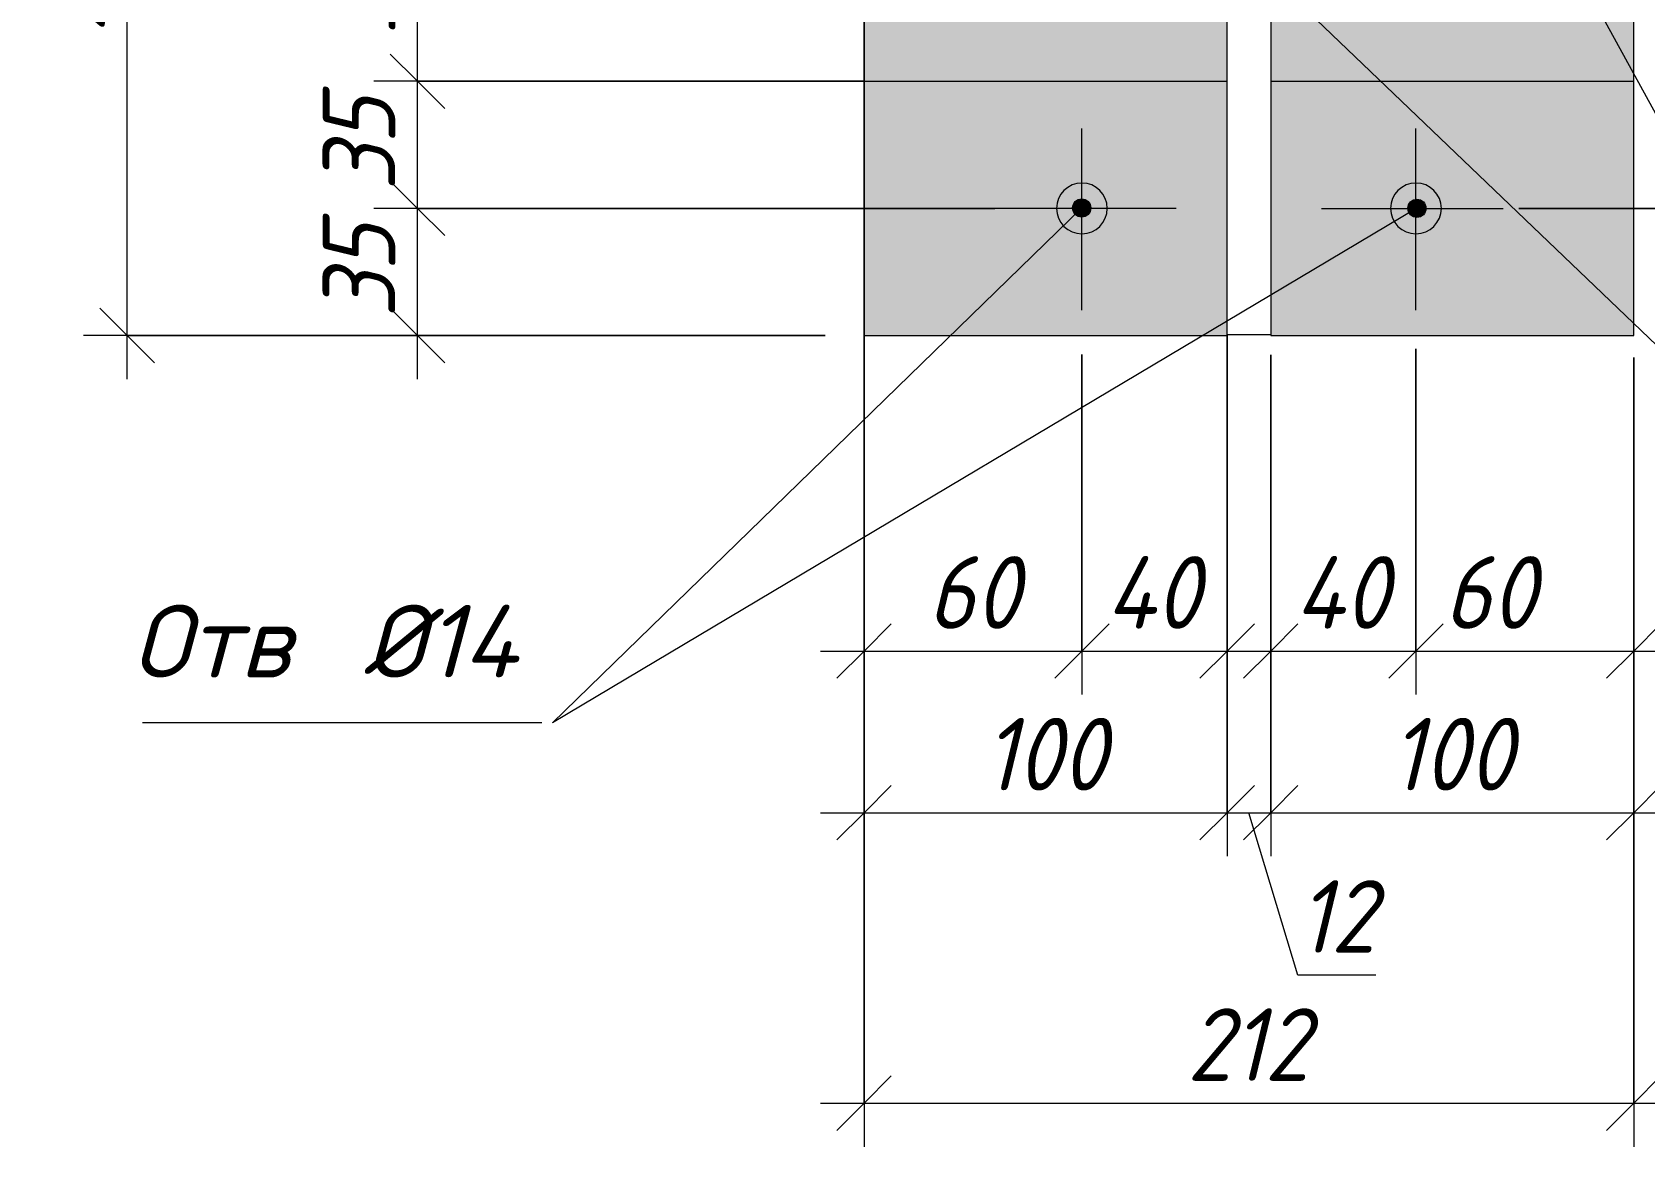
# Model space of a CAD drawing. Header units: millimetres. Extents: x 1525 to 46824, y -520 to 14115.
# Drawn here: x 32255.9 to 32700, y 2714.2 to 3021.2 of the extents above; entities that cross this region are included whole.
import ezdxf

# ---------------------------------------------------------------- set-up
doc = ezdxf.new("R2010")
doc.units = ezdxf.units.MM
doc.linetypes.add('200_ШТРИХ_ш1п0_6_', pattern=[32, 20, -12])
doc.linetypes.add('50_200_ШТРИХ_1Т_ш5_п1_п1_', pattern=[70, 50, -10, 0, -10])
for name, color, linetype, lineweight in [('A-ANNO-DIMS', 7, 'Continuous', 9), ('A-ANNO-DIMS-10', 7, 'Continuous', 9), ('A-ANNO-NOTE', 7, 'Continuous', 9), ('A-DETL', 7, 'Continuous', 9), ('A-DETL-2', 7, '200_ШТРИХ_ш1п0_6_', 5), ('A-DETL-5', 7, '50_200_ШТРИХ_1Т_ш5_п1_п1_', 5)]:
    doc.layers.add(name, color=color, linetype=linetype, lineweight=lineweight)
doc.layers.add('A-DETL-GENF-2', color=7, linetype='Continuous', lineweight=9, true_color=0xffffff)
doc.styles.add('ISOCPEUR_I_3', font='isocpeui.ttf', dxfattribs={"width": 0.9, "height": 20})
doc.styles.add('ISOCPEUR_I_5', font='isocpeui.ttf', dxfattribs={"height": 20})
doc.dimstyles.new('ISO-2_0_0_9К_СРЕДНИЙ_1', dxfattribs={"dimscale": 304.8, "dimtxt": 19.919624, "dimasz": 0.049213, "dimexe": 0.03937, "dimexo": 0, "dimgap": 0, "dimtad": 1, "dimdec": 0, "dimzin": 0, "dimdsep": 46, "dimtxsty": 'ISOCPEUR_I_3', "dimblk1": 'OBLIQUE', "dimblk2": 'OBLIQUE', "dimsah": 1, "dimcen": 0.09, "dimdle": 0.03937, "dimazin": 0, "dimtfac": 1, "dimtdec": 4, "dimtix": 1, "dimtmove": 0, "dimatfit": 3, "dimfxl": 1, "dimtvp": 1, "dimtolj": 1, "dimtzin": 0, "dimarcsym": 2})
doc.dimstyles.new('ISO-2_0_0_9К_СРЕДНИЙ_3', dxfattribs={"dimscale": 304.8, "dimtxt": 19.919624, "dimasz": 0.049213, "dimexe": 0.03937, "dimexo": 0, "dimgap": 0, "dimtad": 1, "dimdec": 0, "dimzin": 0, "dimdsep": 46, "dimtxsty": 'ISOCPEUR_I_3', "dimblk1": 'OBLIQUE', "dimblk2": 'OBLIQUE', "dimsah": 1, "dimcen": 0.09, "dimdle": 0.03937, "dimazin": 0, "dimtfac": 1, "dimtdec": 4, "dimtix": 1, "dimtmove": 1, "dimatfit": 3, "dimfxl": 1, "dimtvp": 1, "dimtolj": 1, "dimtzin": 0, "dimarcsym": 2})
doc.dimstyles.new('ISO-2_0_0_9К_СРЕДНИЙ_4', dxfattribs={"dimscale": 304.8, "dimtxt": 19.919624, "dimasz": 0.049213, "dimexe": 0.03937, "dimexo": 0, "dimgap": 0, "dimtad": 1, "dimdec": 0, "dimzin": 0, "dimdsep": 46, "dimtxsty": 'ISOCPEUR_I_3', "dimblk1": 'OBLIQUE', "dimblk2": 'OBLIQUE', "dimsah": 1, "dimcen": 0.09, "dimdle": 0.03937, "dimazin": 0, "dimtfac": 1, "dimtdec": 4, "dimtix": 1, "dimtmove": 2, "dimatfit": 3, "dimfxl": 1, "dimtvp": 1, "dimtolj": 1, "dimtzin": 0, "dimarcsym": 2})

# ---------------------------------------------------------------- blocks, each defined once
blk = doc.blocks.new('DIMBLOCK208-АР1_Фахверк из 2-х уголков Ф-11_1_ Ф-18_1_ Ф-20_1_ Ф-26_1_Узлы 3 эт_')
at = {"layer": 'A-ANNO-DIMS-10'}
for p, q in [((32484.98, 2937.64), (32484.98, 2794.19)), ((32484.98, 2806.19), (32484.98, 2937.64)), ((32584.98, 2937.64), (32584.98, 2794.19)), ((32584.98, 2806.19), (32584.98, 2937.64)), ((32472.98, 2806.19), (32584.98, 2806.19))]:
    blk.add_line(p, q, dxfattribs=at)
at = {"layer": 'A-ANNO-DIMS-10', "lineweight": 20}
for p, q in [((32484.98, 2806.19), (32492.48, 2813.69)), ((32584.98, 2806.19), (32592.48, 2813.69)), ((32484.98, 2806.19), (32477.48, 2798.69)), ((32584.98, 2806.19), (32577.48, 2798.69))]:
    blk.add_line(p, q, dxfattribs=at)
at = {"layer": 'A-ANNO-DIMS-10', "color": 0, "insert": (32517.93, 2832.32), "char_height": 20, "width": 40.9118, "attachment_point": 1, "line_spacing_factor": 1.149209, "style": 'ISOCPEUR_I_3'}
blk.add_mtext('100', dxfattribs=at)
blk = doc.blocks.new('_Oblique')
at = {"color": 0, "linetype": 'ByBlock', "lineweight": -2}
blk.add_line((-0.5, -0.5), (0.5, 0.5), dxfattribs=at)
blk = doc.blocks.new('DIMBLOCK209-АР1_Фахверк из 2-х уголков Ф-11_1_ Ф-18_1_ Ф-20_1_ Ф-26_1_Узлы 3 эт_')
at = {"layer": 'A-ANNO-DIMS-10'}
for p, q in [((32584.98, 2937.64), (32584.98, 2794.19)), ((32584.98, 2806.19), (32584.98, 2937.64)), ((32596.98, 2932.34), (32596.98, 2794.19)), ((32596.98, 2806.19), (32596.98, 2932.34)), ((32584.98, 2806.19), (32596.98, 2806.19)), ((32604.5, 2761.48), (32590.98, 2806.19)), ((32625.95, 2761.48), (32604.5, 2761.48))]:
    blk.add_line(p, q, dxfattribs=at)
at = {"layer": 'A-ANNO-DIMS-10', "lineweight": 20}
for p, q in [((32584.98, 2806.19), (32592.48, 2813.69)), ((32596.98, 2806.19), (32604.48, 2813.69)), ((32584.98, 2806.19), (32577.48, 2798.69)), ((32596.98, 2806.19), (32589.48, 2798.69))]:
    blk.add_line(p, q, dxfattribs=at)
at = {"layer": 'A-ANNO-DIMS-10', "color": 0, "insert": (32604.5, 2787.61), "char_height": 20, "width": 25.7423, "attachment_point": 1, "line_spacing_factor": 1.149209, "style": 'ISOCPEUR_I_3'}
blk.add_mtext('12', dxfattribs=at)
blk = doc.blocks.new('DIMBLOCK210-АР1_Фахверк из 2-х уголков Ф-11_1_ Ф-18_1_ Ф-20_1_ Ф-26_1_Узлы 3 эт_')
at = {"layer": 'A-ANNO-DIMS-10'}
for p, q in [((32596.98, 2932.34), (32596.98, 2794.19)), ((32596.98, 2806.19), (32596.98, 2932.34)), ((32696.98, 2931.58), (32696.98, 2794.19)), ((32696.98, 2806.19), (32696.98, 2931.58)), ((32596.98, 2806.19), (32708.98, 2806.19))]:
    blk.add_line(p, q, dxfattribs=at)
at = {"layer": 'A-ANNO-DIMS-10', "lineweight": 20}
for p, q in [((32596.98, 2806.19), (32604.48, 2813.69)), ((32696.98, 2806.19), (32704.48, 2813.69)), ((32596.98, 2806.19), (32589.48, 2798.69)), ((32696.98, 2806.19), (32689.48, 2798.69))]:
    blk.add_line(p, q, dxfattribs=at)
at = {"layer": 'A-ANNO-DIMS-10', "color": 0, "insert": (32629.93, 2832.32), "char_height": 20, "width": 40.9118, "attachment_point": 1, "line_spacing_factor": 1.149209, "style": 'ISOCPEUR_I_3'}
blk.add_mtext('100', dxfattribs=at)
blk = doc.blocks.new('DIMBLOCK213-АР1_Фахверк из 2-х уголков Ф-11_1_ Ф-18_1_ Ф-20_1_ Ф-26_1_Узлы 3 эт_')
at = {"layer": 'A-ANNO-DIMS-10', "lineweight": 20}
for p, q in [((32361.99, 2972.64), (32354.49, 2980.14)), ((32361.99, 2972.64), (32369.49, 2965.14)), ((32361.99, 2937.64), (32354.49, 2945.14)), ((32361.99, 2937.64), (32369.49, 2930.14))]:
    blk.add_line(p, q, dxfattribs=at)
at = {"layer": 'A-ANNO-DIMS-10'}
for p, q in [((32520.98, 2972.64), (32349.99, 2972.64)), ((32361.99, 2925.64), (32361.99, 2972.64)), ((32361.99, 2972.64), (32520.98, 2972.64)), ((32474.29, 2937.64), (32349.99, 2937.64)), ((32361.99, 2937.64), (32474.29, 2937.64))]:
    blk.add_line(p, q, dxfattribs=at)
at = {"layer": 'A-ANNO-DIMS-10', "color": 0, "insert": (32335.86, 2942.5), "char_height": 20, "width": 30.3391, "attachment_point": 1, "rotation": 90, "line_spacing_factor": 1.149209, "style": 'ISOCPEUR_I_3'}
blk.add_mtext('35', dxfattribs=at)
blk = doc.blocks.new('DIMBLOCK214-АР1_Фахверк из 2-х уголков Ф-11_1_ Ф-18_1_ Ф-20_1_ Ф-26_1_Узлы 3 эт_')
at = {"layer": 'A-ANNO-DIMS-10', "lineweight": 20}
for p, q in [((32361.99, 3007.64), (32354.49, 3015.14)), ((32361.99, 3007.64), (32369.49, 3000.14)), ((32361.99, 2972.64), (32354.49, 2980.14)), ((32361.99, 2972.64), (32369.49, 2965.14))]:
    blk.add_line(p, q, dxfattribs=at)
at = {"layer": 'A-ANNO-DIMS-10'}
for p, q in [((32484.98, 3007.64), (32349.99, 3007.64)), ((32361.99, 2972.64), (32361.99, 3007.64)), ((32361.99, 3007.64), (32484.98, 3007.64)), ((32520.98, 2972.64), (32349.99, 2972.64)), ((32361.99, 2972.64), (32520.98, 2972.64))]:
    blk.add_line(p, q, dxfattribs=at)
at = {"layer": 'A-ANNO-DIMS-10', "color": 0, "insert": (32335.86, 2977.5), "char_height": 20, "width": 30.3391, "attachment_point": 1, "rotation": 90, "line_spacing_factor": 1.149209, "style": 'ISOCPEUR_I_3'}
blk.add_mtext('35', dxfattribs=at)
blk = doc.blocks.new('DIMBLOCK215-АР1_Фахверк из 2-х уголков Ф-11_1_ Ф-18_1_ Ф-20_1_ Ф-26_1_Узлы 3 эт_')
at = {"layer": 'A-ANNO-DIMS-10', "lineweight": 20}
for p, q in [((32361.99, 3057.64), (32354.49, 3065.14)), ((32361.99, 3057.64), (32369.49, 3050.14)), ((32361.99, 3007.64), (32354.49, 3015.14)), ((32361.99, 3007.64), (32369.49, 3000.14))]:
    blk.add_line(p, q, dxfattribs=at)
at = {"layer": 'A-ANNO-DIMS-10'}
for p, q in [((32484.98, 3057.64), (32349.99, 3057.64)), ((32361.99, 3007.64), (32361.99, 3057.64)), ((32361.99, 3057.64), (32484.98, 3057.64)), ((32484.98, 3007.64), (32349.99, 3007.64)), ((32361.99, 3007.64), (32484.98, 3007.64))]:
    blk.add_line(p, q, dxfattribs=at)
at = {"layer": 'A-ANNO-DIMS-10', "color": 0, "insert": (32335.86, 3020), "char_height": 20, "width": 30.3391, "attachment_point": 1, "rotation": 90, "line_spacing_factor": 1.149209, "style": 'ISOCPEUR_I_3'}
blk.add_mtext('50', dxfattribs=at)
blk = doc.blocks.new('DIMBLOCK217-АР1_Фахверк из 2-х уголков Ф-11_1_ Ф-18_1_ Ф-20_1_ Ф-26_1_Узлы 3 эт_')
at = {"layer": 'A-ANNO-DIMS-10'}
for p, q in [((32281.99, 2925.64), (32281.99, 3154.64)), ((32474.29, 3142.64), (32269.99, 3142.64)), ((32281.99, 3142.64), (32474.29, 3142.64)), ((32474.29, 2937.64), (32269.99, 2937.64)), ((32281.99, 2937.64), (32474.29, 2937.64))]:
    blk.add_line(p, q, dxfattribs=at)
at = {"layer": 'A-ANNO-DIMS-10', "lineweight": 20}
for p, q in [((32281.99, 3142.64), (32274.49, 3150.14)), ((32281.99, 3142.64), (32289.49, 3135.14)), ((32281.99, 2937.64), (32274.49, 2945.14)), ((32281.99, 2937.64), (32289.49, 2930.14))]:
    blk.add_line(p, q, dxfattribs=at)
at = {"layer": 'A-ANNO-DIMS-10', "color": 0, "insert": (32255.86, 3021.17), "char_height": 20, "width": 45.5087, "attachment_point": 1, "rotation": 90, "line_spacing_factor": 1.149209, "style": 'ISOCPEUR_I_3'}
blk.add_mtext('205', dxfattribs=at)
blk = doc.blocks.new('DIMBLOCK218-АР1_Фахверк из 2-х уголков Ф-11_1_ Ф-18_1_ Ф-20_1_ Ф-26_1_Узлы 3 эт_')
at = {"layer": 'A-ANNO-DIMS-10', "lineweight": 20}
for p, q in [((32823.16, 2972.64), (32815.66, 2980.14)), ((32823.16, 2972.64), (32830.66, 2965.14)), ((32823.16, 2937.64), (32815.66, 2945.14)), ((32823.16, 2937.64), (32830.66, 2930.14))]:
    blk.add_line(p, q, dxfattribs=at)
at = {"layer": 'A-ANNO-DIMS-10'}
for p, q in [((32665.29, 2972.64), (32835.16, 2972.64)), ((32823.16, 2972.64), (32665.29, 2972.64)), ((32823.16, 2925.64), (32823.16, 2972.64)), ((32703.04, 2937.64), (32835.16, 2937.64)), ((32823.16, 2937.64), (32703.04, 2937.64))]:
    blk.add_line(p, q, dxfattribs=at)
at = {"layer": 'A-ANNO-DIMS-10', "color": 0, "insert": (32797.03, 2942.5), "char_height": 20, "width": 30.3391, "attachment_point": 1, "rotation": 90, "line_spacing_factor": 1.149209, "style": 'ISOCPEUR_I_3'}
blk.add_mtext('35', dxfattribs=at)
blk = doc.blocks.new('DIMBLOCK219-АР1_Фахверк из 2-х уголков Ф-11_1_ Ф-18_1_ Ф-20_1_ Ф-26_1_Узлы 3 эт_')
at = {"layer": 'A-ANNO-DIMS-10', "lineweight": 20}
for p, q in [((32823.16, 3007.64), (32815.66, 3015.14)), ((32823.16, 3007.64), (32830.66, 3000.14)), ((32823.16, 2972.64), (32815.66, 2980.14)), ((32823.16, 2972.64), (32830.66, 2965.14))]:
    blk.add_line(p, q, dxfattribs=at)
at = {"layer": 'A-ANNO-DIMS-10'}
for p, q in [((32703.04, 3007.64), (32835.16, 3007.64)), ((32823.16, 3007.64), (32703.04, 3007.64)), ((32823.16, 2972.64), (32823.16, 3007.64)), ((32665.29, 2972.64), (32835.16, 2972.64)), ((32823.16, 2972.64), (32665.29, 2972.64))]:
    blk.add_line(p, q, dxfattribs=at)
at = {"layer": 'A-ANNO-DIMS-10', "color": 0, "insert": (32797.03, 2977.5), "char_height": 20, "width": 30.3391, "attachment_point": 1, "rotation": 90, "line_spacing_factor": 1.149209, "style": 'ISOCPEUR_I_3'}
blk.add_mtext('35', dxfattribs=at)
blk = doc.blocks.new('DIMBLOCK223-АР1_Фахверк из 2-х уголков Ф-11_1_ Ф-18_1_ Ф-20_1_ Ф-26_1_Узлы 3 эт_')
at = {"layer": 'A-ANNO-DIMS-10'}
for p, q in [((32596.98, 2931.58), (32596.98, 2838.73)), ((32596.98, 2850.73), (32596.98, 2931.58)), ((32636.98, 2933.94), (32636.98, 2838.73)), ((32636.98, 2850.73), (32636.98, 2933.94)), ((32584.98, 2850.73), (32636.98, 2850.73))]:
    blk.add_line(p, q, dxfattribs=at)
at = {"layer": 'A-ANNO-DIMS-10', "lineweight": 20}
for p, q in [((32596.98, 2850.73), (32604.48, 2858.23)), ((32636.98, 2850.73), (32644.48, 2858.23)), ((32596.98, 2850.73), (32589.48, 2843.23)), ((32636.98, 2850.73), (32629.48, 2843.23))]:
    blk.add_line(p, q, dxfattribs=at)
at = {"layer": 'A-ANNO-DIMS-10', "color": 0, "insert": (32603.57, 2876.86), "char_height": 20, "width": 32.1779, "attachment_point": 1, "line_spacing_factor": 1.149209, "style": 'ISOCPEUR_I_3'}
blk.add_mtext('40', dxfattribs=at)
blk = doc.blocks.new('DIMBLOCK224-АР1_Фахверк из 2-х уголков Ф-11_1_ Ф-18_1_ Ф-20_1_ Ф-26_1_Узлы 3 эт_')
at = {"layer": 'A-ANNO-DIMS-10'}
for p, q in [((32636.98, 2933.94), (32636.98, 2838.73)), ((32636.98, 2850.73), (32636.98, 2933.94)), ((32696.98, 2931.58), (32696.98, 2838.73)), ((32696.98, 2850.73), (32696.98, 2931.58)), ((32636.98, 2850.73), (32708.98, 2850.73))]:
    blk.add_line(p, q, dxfattribs=at)
at = {"layer": 'A-ANNO-DIMS-10', "lineweight": 20}
for p, q in [((32636.98, 2850.73), (32644.48, 2858.23)), ((32696.98, 2850.73), (32704.48, 2858.23)), ((32636.98, 2850.73), (32629.48, 2843.23)), ((32696.98, 2850.73), (32689.48, 2843.23))]:
    blk.add_line(p, q, dxfattribs=at)
at = {"layer": 'A-ANNO-DIMS-10', "color": 0, "insert": (32644.58, 2876.86), "char_height": 20, "width": 30.3391, "attachment_point": 1, "line_spacing_factor": 1.149209, "style": 'ISOCPEUR_I_3'}
blk.add_mtext('60', dxfattribs=at)
blk = doc.blocks.new('DIMBLOCK225-АР1_Фахверк из 2-х уголков Ф-11_1_ Ф-18_1_ Ф-20_1_ Ф-26_1_Узлы 3 эт_')
at = {"layer": 'A-ANNO-DIMS-10'}
for p, q in [((32484.98, 3055.42), (32484.98, 2714.19)), ((32484.98, 2726.19), (32484.98, 3055.42)), ((32696.98, 2926.94), (32696.98, 2714.19)), ((32696.98, 2726.19), (32696.98, 2926.94)), ((32472.98, 2726.19), (32708.98, 2726.19))]:
    blk.add_line(p, q, dxfattribs=at)
at = {"layer": 'A-ANNO-DIMS-10', "lineweight": 20}
for p, q in [((32484.98, 2726.19), (32492.48, 2733.69)), ((32696.98, 2726.19), (32704.48, 2733.69)), ((32484.98, 2726.19), (32477.48, 2718.69)), ((32696.98, 2726.19), (32689.48, 2718.69))]:
    blk.add_line(p, q, dxfattribs=at)
at = {"layer": 'A-ANNO-DIMS-10', "color": 0, "insert": (32573.93, 2752.32), "char_height": 20, "width": 40.9118, "attachment_point": 1, "line_spacing_factor": 1.149209, "style": 'ISOCPEUR_I_3'}
blk.add_mtext('212', dxfattribs=at)
blk = doc.blocks.new('_AT__Текстовая выноска 2_0 - _AT__Текстовая выноска 2_0-30591989-АР1_Фахверк из 2-х уголков Ф-11_1_ Ф-18_1_ Ф-20_1_ Ф-26_1_Узлы 3 эт_')
at = {"layer": 'A-ANNO-NOTE'}
blk.add_line((0, 0), (11, 0), dxfattribs=at)
blk = doc.blocks.new('DIMBLOCK226-АР1_Фахверк из 2-х уголков Ф-11_1_ Ф-18_1_ Ф-20_1_ Ф-26_1_Узлы 3 эт_')
at = {"layer": 'A-ANNO-DIMS-10'}
for p, q in [((32544.98, 2932.42), (32544.98, 2838.73)), ((32544.98, 2850.73), (32544.98, 2932.42)), ((32484.98, 2930.53), (32484.98, 2838.73)), ((32484.98, 2850.73), (32484.98, 2930.53)), ((32472.98, 2850.73), (32544.98, 2850.73))]:
    blk.add_line(p, q, dxfattribs=at)
at = {"layer": 'A-ANNO-DIMS-10', "lineweight": 20}
for p, q in [((32484.98, 2850.73), (32492.48, 2858.23)), ((32544.98, 2850.73), (32552.48, 2858.23)), ((32484.98, 2850.73), (32477.48, 2843.23)), ((32544.98, 2850.73), (32537.48, 2843.23))]:
    blk.add_line(p, q, dxfattribs=at)
at = {"layer": 'A-ANNO-DIMS-10', "color": 0, "insert": (32502.34, 2876.86), "char_height": 20, "width": 30.3391, "attachment_point": 1, "line_spacing_factor": 1.149209, "style": 'ISOCPEUR_I_3'}
blk.add_mtext('60', dxfattribs=at)
blk = doc.blocks.new('DIMBLOCK227-АР1_Фахверк из 2-х уголков Ф-11_1_ Ф-18_1_ Ф-20_1_ Ф-26_1_Узлы 3 эт_')
at = {"layer": 'A-ANNO-DIMS-10'}
for p, q in [((32544.98, 2932.42), (32544.98, 2838.73)), ((32544.98, 2850.73), (32544.98, 2932.42)), ((32584.98, 2931.58), (32584.98, 2838.73)), ((32584.98, 2850.73), (32584.98, 2931.58)), ((32544.98, 2850.73), (32596.98, 2850.73))]:
    blk.add_line(p, q, dxfattribs=at)
at = {"layer": 'A-ANNO-DIMS-10', "lineweight": 20}
for p, q in [((32544.98, 2850.73), (32552.48, 2858.23)), ((32584.98, 2850.73), (32592.48, 2858.23)), ((32544.98, 2850.73), (32537.48, 2843.23)), ((32584.98, 2850.73), (32577.48, 2843.23))]:
    blk.add_line(p, q, dxfattribs=at)
at = {"layer": 'A-ANNO-DIMS-10', "color": 0, "insert": (32551.57, 2876.86), "char_height": 20, "width": 32.1779, "attachment_point": 1, "line_spacing_factor": 1.149209, "style": 'ISOCPEUR_I_3'}
blk.add_mtext('40', dxfattribs=at)

msp = doc.modelspace()

# ---------------------------------------------------------------- hatches: boundary and pattern name
at = {"layer": 'A-ANNO-NOTE'}
h = msp.add_hatch(color=256, dxfattribs=at)
edge = h.paths.add_edge_path(flags=0)
edge.add_arc((32544.93066, 2972.75395), 2.5, 0, 360)
h = msp.add_hatch(color=256, dxfattribs=at)
edge = h.paths.add_edge_path(flags=0)
edge.add_arc((32637.25649, 2972.66647), 2.5, 0, 360)
at = {"layer": 'A-DETL-GENF-2'}
h = msp.add_hatch(color=256, dxfattribs=at)
h.paths.add_polyline_path([(32496.98096, 2937.63633), (32584.98096, 2937.63633), (32584.98096, 3061.63633), (32505.98096, 3061.63633), (32505.98096, 3067.63633), (32484.98096, 3067.63633), (32484.98096, 2937.63633), (32495.42805, 2937.63633)], flags=0)
h.paths.add_polyline_path([(32596.98096, 2937.63633), (32696.98096, 2937.63633), (32696.98096, 3067.63633), (32675.98096, 3067.63633), (32675.98096, 3061.63633), (32596.98096, 3061.63633), (32596.98096, 2967.68658)], flags=0)
h.paths.add_polyline_path([(32544.98096, 2965.63633), (32543.16923, 2965.87485), (32541.48096, 2966.57415), (32540.03121, 2967.68658), (32538.91878, 2969.13633), (32538.21948, 2970.8246), (32537.98096, 2972.63633), (32538.21948, 2974.44807), (32538.91878, 2976.13633), (32540.03121, 2977.58608), (32541.48096, 2978.69851), (32543.16923, 2979.39781), (32544.98096, 2979.63633), (32546.7927, 2979.39781), (32548.48096, 2978.69851), (32549.93071, 2977.58608), (32551.04314, 2976.13633), (32551.74244, 2974.44807), (32551.98096, 2972.63633), (32551.74244, 2970.8246), (32551.04314, 2969.13633), (32549.93071, 2967.68658), (32548.48096, 2966.57415), (32546.7927, 2965.87485)], flags=0)
h.paths.add_polyline_path([(32636.98096, 2965.63633), (32635.16923, 2965.87485), (32633.48096, 2966.57415), (32632.03121, 2967.68658), (32630.91878, 2969.13633), (32630.21948, 2970.8246), (32629.98096, 2972.63633), (32630.21948, 2974.44807), (32630.91878, 2976.13633), (32632.03121, 2977.58608), (32633.48096, 2978.69851), (32635.16923, 2979.39781), (32636.98096, 2979.63633), (32638.7927, 2979.39781), (32640.48096, 2978.69851), (32641.93071, 2977.58608), (32643.04314, 2976.13633), (32643.74244, 2974.44807), (32643.98096, 2972.63633), (32643.74244, 2970.8246), (32643.04314, 2969.13633), (32641.93071, 2967.68658), (32640.48096, 2966.57415), (32638.7927, 2965.87485)], flags=0)
h.paths.add_polyline_path([(32563.75272, 3067.63633), (32584.98096, 3067.63633), (32584.98096, 3142.63633), (32484.98096, 3142.63633), (32486.53388, 3142.43189), (32487.98096, 3141.83248), (32489.2236, 3140.87897), (32490.17711, 3139.63633), (32490.77652, 3138.18925), (32490.98096, 3136.63633), (32490.98096, 3079.63633), (32491.18541, 3078.08342), (32491.78481, 3076.63633), (32492.73832, 3075.39369), (32493.98096, 3074.44018), (32495.42805, 3073.84078), (32496.98096, 3073.63633), (32553.98096, 3073.63633), (32555.53388, 3073.43189), (32556.98096, 3072.83248), (32558.2236, 3071.87897), (32559.17711, 3070.63633), (32559.77652, 3069.18925), (32559.98096, 3067.63633)], flags=0)
h.paths.add_polyline_path([(32621.98096, 3067.63633), (32622.18541, 3069.18925), (32622.78481, 3070.63633), (32623.73832, 3071.87897), (32624.98096, 3072.83248), (32626.42805, 3073.43189), (32627.98096, 3073.63633), (32684.98096, 3073.63633), (32686.53388, 3073.84078), (32687.98096, 3074.44018), (32689.2236, 3075.39369), (32690.17711, 3076.63633), (32690.77652, 3078.08342), (32690.98096, 3079.63633), (32690.98096, 3136.63633), (32691.18541, 3138.18925), (32691.78481, 3139.63633), (32692.73832, 3140.87897), (32693.98096, 3141.83248), (32695.42805, 3142.43189), (32696.98096, 3142.63633), (32596.98096, 3142.63633), (32596.98096, 3067.63633), (32620.48283, 3067.63633)], flags=0)
for points in [[(32544.98096, 2965.63633), (32546.7927, 2965.87485), (32548.48096, 2966.57415), (32549.93071, 2967.68658), (32551.04314, 2969.13633), (32551.74244, 2970.8246), (32551.98096, 2972.63633), (32551.74244, 2974.44807), (32551.04314, 2976.13633), (32549.93071, 2977.58608), (32548.48096, 2978.69851), (32546.7927, 2979.39781), (32544.98096, 2979.63633), (32543.16923, 2979.39781), (32541.48096, 2978.69851), (32540.03121, 2977.58608), (32538.91878, 2976.13633), (32538.21948, 2974.44807), (32537.98096, 2972.63633), (32538.21948, 2970.8246), (32538.91878, 2969.13633), (32540.03121, 2967.68658), (32541.48096, 2966.57415), (32543.16923, 2965.87485)], [(32636.98096, 2965.63633), (32638.7927, 2965.87485), (32640.48096, 2966.57415), (32641.93071, 2967.68658), (32643.04314, 2969.13633), (32643.74244, 2970.8246), (32643.98096, 2972.63633), (32643.74244, 2974.44807), (32643.04314, 2976.13633), (32641.93071, 2977.58608), (32640.48096, 2978.69851), (32638.7927, 2979.39781), (32636.75416, 2979.60647), (32635.16923, 2979.39781), (32633.48096, 2978.69851), (32632.03121, 2977.58608), (32630.91878, 2976.13633), (32630.21948, 2974.44807), (32629.98096, 2972.63633), (32630.21948, 2970.8246), (32630.91878, 2969.13633), (32632.03121, 2967.68658), (32633.48096, 2966.57415), (32635.16923, 2965.87485)]]:
    msp.add_hatch(color=256, dxfattribs=at).paths.add_polyline_path(points, flags=0)

# ---------------------------------------------------------------- linework, layer by layer
at = {"layer": 'A-ANNO-NOTE'}
for p, q in [((32658.47815, 3080.03107), (32776.15393, 2865.08299)), ((32554.16298, 3077.68348), (32776.15393, 2865.08299)), ((32544.93066, 2972.75395), (32399.14935, 2830.91878)), ((32637.25649, 2972.66647), (32399.14935, 2830.91878))]:
    msp.add_line(p, q, dxfattribs=at)
for centre in [(32544.93066, 2972.75395), (32637.25649, 2972.66647)]:
    msp.add_circle(centre, 2.5, dxfattribs=at)
at = {"layer": 'A-DETL'}
for p, q in [((32484.98096, 3142.63633), (32484.98096, 2937.63633)), ((32584.98096, 2937.63633), (32584.98096, 3142.63633)), ((32596.98096, 3142.63633), (32596.98096, 2937.63633)), ((32696.98096, 2937.63633), (32696.98096, 3142.63633)), ((32584.98096, 3007.63633), (32484.98096, 3007.63633)), ((32696.98096, 3007.63633), (32596.98096, 3007.63633)), ((32484.98096, 2937.63633), (32584.98096, 2937.63633)), ((32596.98096, 2937.63633), (32696.98096, 2937.63633))]:
    msp.add_line(p, q, dxfattribs=at)
for centre, start, end in [((32544.98096, 2972.63633), 90, 270), ((32544.98096, 2972.63633), 270, 90), ((32636.98096, 2972.63633), 360, 180), ((32636.98096, 2972.63633), 180, 0)]:
    msp.add_arc(centre, 7, start, end, dxfattribs=at)
at = {"layer": 'A-DETL-2'}
msp.add_line((32584.98096, 2937.88633), (32596.98096, 2937.88633), dxfattribs=at)
at = {"layer": 'A-DETL-5'}
for p, q in [((32544.98096, 2944.63633), (32544.98096, 2999.63633)), ((32636.98096, 2944.63633), (32636.98096, 2999.63633)), ((32570.98118, 2972.63633), (32520.98118, 2972.63633)), ((32610.98075, 2972.63633), (32660.98075, 2972.63633))]:
    msp.add_line(p, q, dxfattribs=at)

# ---------------------------------------------------------------- block references
at = {"layer": 'A-ANNO-NOTE', "xscale": 10, "yscale": 10, "zscale": 10, "rotation": 180}
msp.add_blockref('_AT__Текстовая выноска 2_0 - _AT__Текстовая выноска 2_0-30591989-АР1_Фахверк из 2-х уголков Ф-11_1_ Ф-18_1_ Ф-20_1_ Ф-26_1_Узлы 3 эт_', (32396.24135, 2830.91878), dxfattribs=at)

# ---------------------------------------------------------------- texts
at = {"layer": 'A-ANNO-NOTE', "char_height": 20, "attachment_point": 1, "style": 'ISOCPEUR_I_5'}
for s, insert, width in [('Отв', (32283.33117, 2863.44559), 61.7299375), (' Ø14', (32334.26346, 2863.44559), 74.5569375)]:
    msp.add_mtext(s, dxfattribs=dict(at, insert=insert, width=width))

# ---------------------------------------------------------------- dimensions: what is measured, and where the dimension line sits
at = {"layer": 'A-ANNO-DIMS'}
for base, p1, p2, override, picture, middle in [((32281.98849, 3142.63633), (32474.28557, 2937.63633), (32474.28557, 3142.63633), {"dimpost": '<>', "dimfxl": 205}, 'DIMBLOCK217-АР1_Фахверк из 2-х уголков Ф-11_1_ Ф-18_1_ Ф-20_1_ Ф-26_1_Узлы 3 эт_', (32271.98849, 3040.13633)), ((32361.98849, 3057.63633), (32484.98096, 3007.63633), (32484.98096, 3057.63633), {"dimpost": '<>', "dimfxl": 50}, 'DIMBLOCK215-АР1_Фахверк из 2-х уголков Ф-11_1_ Ф-18_1_ Ф-20_1_ Ф-26_1_Узлы 3 эт_', (32351.98849, 3032.63633)), ((32361.98849, 3007.63633), (32520.98118, 2972.63633), (32484.98096, 3007.63633), {"dimpost": '<>', "dimfxl": 50.209715}, 'DIMBLOCK214-АР1_Фахверк из 2-х уголков Ф-11_1_ Ф-18_1_ Ф-20_1_ Ф-26_1_Узлы 3 эт_', (32351.98849, 2990.13633)), ((32823.16006, 3007.63633), (32665.29178, 2972.63633), (32703.03808, 3007.63633), {"dimpost": '<>', "dimfxl": 51.476043}, 'DIMBLOCK219-АР1_Фахверк из 2-х уголков Ф-11_1_ Ф-18_1_ Ф-20_1_ Ф-26_1_Узлы 3 эт_', (32813.16006, 2990.13633)), ((32361.98849, 2972.63633), (32474.28557, 2937.63633), (32520.98118, 2972.63633), {"dimpost": '<>', "dimfxl": 58.356489}, 'DIMBLOCK213-АР1_Фахверк из 2-х уголков Ф-11_1_ Ф-18_1_ Ф-20_1_ Ф-26_1_Узлы 3 эт_', (32351.98849, 2955.13633)), ((32823.16006, 2972.63633), (32703.03808, 2937.63633), (32665.29178, 2972.63633), {"dimpost": '<>', "dimfxl": 51.476043}, 'DIMBLOCK218-АР1_Фахверк из 2-х уголков Ф-11_1_ Ф-18_1_ Ф-20_1_ Ф-26_1_Узлы 3 эт_', (32813.16006, 2955.13633))]:
    dim = msp.add_linear_dim(base=base, p1=p1, p2=p2, angle=90, dimstyle='ISO-2_0_0_9К_СРЕДНИЙ_1', override=override, dxfattribs=at)
    dim.commit()
    dim.dimension.update_dxf_attribs({"geometry": picture, "text_midpoint": middle})
for base, p1, p2, override, picture, middle in [((32696.98096, 2726.18723), (32484.98096, 3055.4215), (32696.98096, 2926.94094), {"dimpost": '<>', "dimfxl": 247.893637}, 'DIMBLOCK225-АР1_Фахверк из 2-х уголков Ф-11_1_ Ф-18_1_ Ф-20_1_ Ф-26_1_Узлы 3 эт_', (32590.98096, 2736.18723)), ((32584.98096, 2806.18723), (32484.98096, 2937.63633), (32584.98096, 2937.63633), {"dimpost": '<>', "dimfxl": 100}, 'DIMBLOCK208-АР1_Фахверк из 2-х уголков Ф-11_1_ Ф-18_1_ Ф-20_1_ Ф-26_1_Узлы 3 эт_', (32534.98096, 2816.18723)), ((32544.98096, 2850.72922), (32484.98096, 2930.53142), (32544.98096, 2932.4215), {"dimpost": '<>', "dimfxl": 60.029763}, 'DIMBLOCK226-АР1_Фахверк из 2-х уголков Ф-11_1_ Ф-18_1_ Ф-20_1_ Ф-26_1_Узлы 3 эт_', (32514.98096, 2860.72922)), ((32584.98096, 2850.72922), (32544.98096, 2932.4215), (32584.98096, 2931.57921), {"dimpost": '<>', "dimfxl": 40.008867}, 'DIMBLOCK227-АР1_Фахверк из 2-х уголков Ф-11_1_ Ф-18_1_ Ф-20_1_ Ф-26_1_Узлы 3 эт_', (32564.98096, 2860.72922)), ((32636.98096, 2850.72922), (32596.98096, 2931.57921), (32636.98096, 2933.94094), {"dimpost": '<>', "dimfxl": 40.069661}, 'DIMBLOCK223-АР1_Фахверк из 2-х уголков Ф-11_1_ Ф-18_1_ Ф-20_1_ Ф-26_1_Узлы 3 эт_', (32616.98096, 2860.72922)), ((32696.98096, 2806.18723), (32596.98096, 2932.3378), (32696.98096, 2931.57921), {"dimpost": '<>', "dimfxl": 100.002877}, 'DIMBLOCK210-АР1_Фахверк из 2-х уголков Ф-11_1_ Ф-18_1_ Ф-20_1_ Ф-26_1_Узлы 3 эт_', (32646.98096, 2816.18723))]:
    dim = msp.add_linear_dim(base=base, p1=p1, p2=p2, dimstyle='ISO-2_0_0_9К_СРЕДНИЙ_1', override=override, dxfattribs=at)
    dim.commit()
    dim.dimension.update_dxf_attribs({"geometry": picture, "text_midpoint": middle})
for base, p1, p2, dimstyle, override, picture, middle in [((32596.98096, 2806.18723), (32584.98096, 2937.63633), (32596.98096, 2932.3378), 'ISO-2_0_0_9К_СРЕДНИЙ_3', {"dimpost": '<>', "dimfxl": 13.117715}, 'DIMBLOCK209-АР1_Фахверк из 2-х уголков Ф-11_1_ Ф-18_1_ Ф-20_1_ Ф-26_1_Узлы 3 эт_', (32617.36891, 2774.2803)), ((32696.98096, 2850.72922), (32636.98096, 2933.94094), (32696.98096, 2931.57921), 'ISO-2_0_0_9К_СРЕДНИЙ_4', {"dimpost": '<>', "dimfxl": 60.046463}, 'DIMBLOCK224-АР1_Фахверк из 2-х уголков Ф-11_1_ Ф-18_1_ Ф-20_1_ Ф-26_1_Узлы 3 эт_', (32659.75175, 2863.525))]:
    dim = msp.add_linear_dim(base=base, p1=p1, p2=p2, dimstyle=dimstyle, override=override, dxfattribs=at)
    dim.commit()
    dim.dimension.update_dxf_attribs({"geometry": picture, "text_midpoint": middle, "dimtype": 160})

doc.saveas('drawing.dxf')
